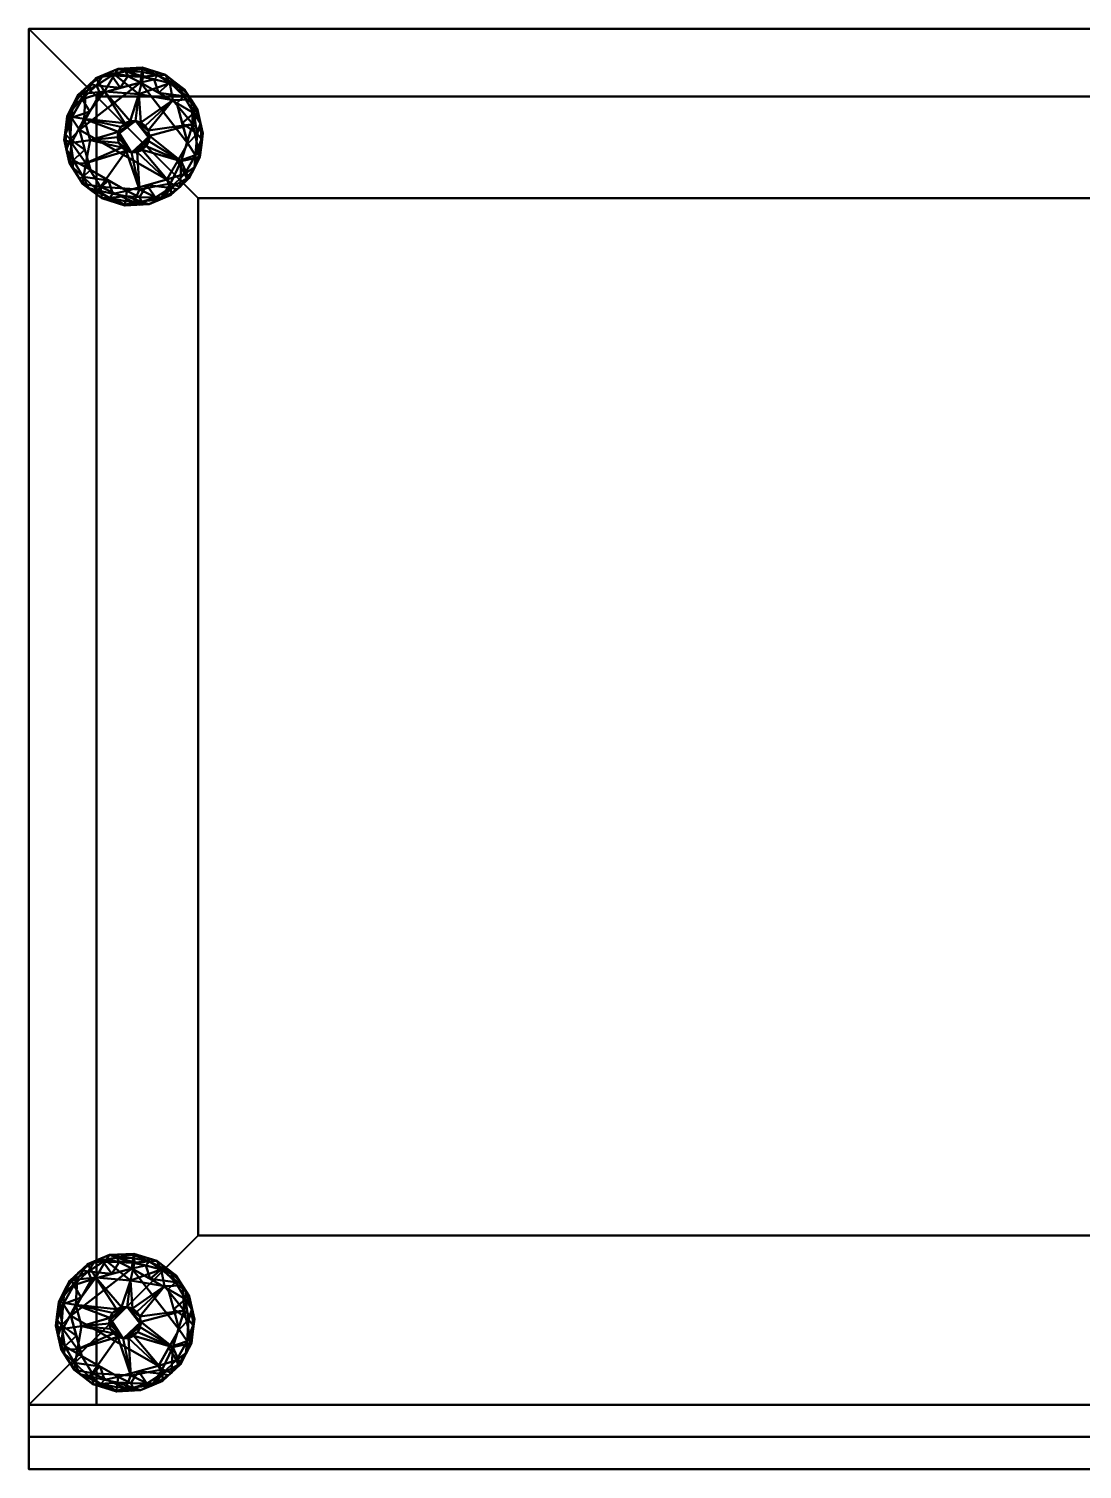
# Model space of a CAD drawing. Header units: millimetres. Extents: x -1445 to -245, y -164 to 264.
# Drawn here: x -1445 to -1134.2, y -161.5 to 263.5 of the extents above; entities that cross this region are included whole.
import ezdxf

# ---------------------------------------------------------------- set-up
doc = ezdxf.new("R2010")
doc.units = ezdxf.units.MM
doc.layers.add('A-GENM', color=7, linetype='Continuous', lineweight=40)

msp = doc.modelspace()

# ---------------------------------------------------------------- meshes
at = {"layer": 'A-GENM', "color": 35, "true_color": 0x97795e}
mesh = msp.add_polyface(dxfattribs=at)
corners = [(-245, 263.5, 875), (-1445, 263.5, 875), (-1445, 263.5, 900), (-245, 263.5, 900)]
mesh.append_faces([[corners[k] for k in face] for face in [(1, 2, 3, 0)]], dxfattribs={"color": 35})
mesh = msp.add_polyface(dxfattribs=at)
corners = [(-1445, 263.5, 875), (-1445, -161.5, 875), (-1445, -161.5, 900), (-1445, 263.5, 900)]
mesh.append_faces([[corners[k] for k in face] for face in [(0, 1, 2, 3)]], dxfattribs={"color": 35})
mesh = msp.add_polyface(dxfattribs=at)
corners = [(-245, -161.5, 900), (-245, 263.5, 900), (-1445, 263.5, 900), (-1445, -161.5, 900)]
mesh.append_faces([[corners[k] for k in face] for face in [(0, 1, 2, 3)]], dxfattribs={"color": 35})
mesh = msp.add_polyface(dxfattribs=at)
corners = [(-245, 263.5, 875), (-245, -161.5, 875), (-1445, -161.5, 875), (-1445, 263.5, 875)]
mesh.append_faces([[corners[k] for k in face] for face in [(3, 0, 1, 2)]], dxfattribs={"color": 35})
at = {"layer": 'A-GENM', "color": 250, "true_color": 0x1d1d1d}
mesh = msp.add_polyface(dxfattribs=at)
corners = [(-1425, -142.5, 875), (-1425, 243.5, 875), (-265, 243.5, 875), (-265, -142.5, 875), (-245, -142.5, 875), (-245, 263.5, 875), (-1445, 263.5, 875), (-1445, -142.5, 875)]
mesh.append_faces([[corners[k] for k in face] for face in [(1, 2, 5, 6)]], dxfattribs={"vtx1": -1, "vtx3": -1, "color": 250})
mesh.append_faces([[corners[k] for k in face] for face in [(7, 0, 1, 6)]], dxfattribs={"vtx2": -1, "color": 250})
mesh.append_faces([[corners[k] for k in face] for face in [(2, 3, 4, 5)]], dxfattribs={"vtx3": -1, "color": 250})
mesh = msp.add_polyface(dxfattribs=at)
corners = [(-1425, -142.5, 37.47), (-1445, -142.5, 37.47), (-1445, 263.5, 37.47), (-245, 263.5, 37.47), (-245, -142.5, 37.47), (-265, -142.5, 37.47), (-265, 243.5, 37.47), (-1425, 243.5, 37.47)]
mesh.append_faces([[corners[k] for k in face] for face in [(6, 3, 4, 5)]], dxfattribs={"vtx0": -1, "color": 250})
mesh.append_faces([[corners[k] for k in face] for face in [(3, 6, 7, 2)]], dxfattribs={"vtx0": -1, "vtx2": -1, "color": 250})
mesh.append_faces([[corners[k] for k in face] for face in [(1, 2, 7, 0)]], dxfattribs={"vtx1": -1, "color": 250})
mesh = msp.add_polyface(dxfattribs=at)
corners = [(-1445, 263.5, 875), (-245, 263.5, 875), (-245, 263.5, 37.47), (-1445, 263.5, 37.47)]
mesh.append_faces([[corners[k] for k in face] for face in [(3, 0, 1, 2)]], dxfattribs={"color": 250})
mesh = msp.add_polyface(dxfattribs=at)
corners = [(-1445, -142.5, 875), (-1445, 263.5, 875), (-1445, 263.5, 37.47), (-1445, -142.5, 37.47)]
mesh.append_faces([[corners[k] for k in face] for face in [(0, 1, 2, 3)]], dxfattribs={"color": 250})
mesh = msp.add_polyface(dxfattribs=at)
corners = [(-245, 263.5, 37.47), (-1445, 263.5, 37.47), (-1445, -142.5, 37.47), (-245, -142.5, 37.47), (-295, -92.5, 37.47), (-1395, -92.5, 37.47), (-1395, 213.5, 37.47), (-295, 213.5, 37.47)]
mesh.append_faces([[corners[k] for k in face] for face in [(0, 7, 4, 3), (3, 4, 5, 2)]], dxfattribs={"vtx0": -1, "vtx2": -1, "color": 250})
mesh.append_faces([[corners[k] for k in face] for face in [(6, 7, 0, 1), (5, 6, 1, 2)]], dxfattribs={"vtx1": -1, "vtx3": -1, "color": 250})
mesh = msp.add_polyface(dxfattribs=at)
corners = [(-245, 263.5, 17.47), (-245, -142.5, 17.47), (-1445, -142.5, 17.47), (-1445, 263.5, 17.47), (-295, -92.5, 17.47), (-295, 213.5, 17.47), (-1395, 213.5, 17.47), (-1395, -92.5, 17.47)]
mesh.append_faces([[corners[k] for k in face] for face in [(3, 6, 7, 2), (2, 7, 4, 1)]], dxfattribs={"vtx0": -1, "vtx2": -1, "color": 250})
mesh.append_faces([[corners[k] for k in face] for face in [(5, 6, 3, 0), (4, 5, 0, 1)]], dxfattribs={"vtx1": -1, "vtx3": -1, "color": 250})
mesh = msp.add_polyface(dxfattribs=at)
corners = [(-1445, 263.5, 37.47), (-245, 263.5, 37.47), (-245, 263.5, 17.47), (-1445, 263.5, 17.47)]
mesh.append_faces([[corners[k] for k in face] for face in [(0, 1, 2, 3)]], dxfattribs={"color": 250})
mesh = msp.add_polyface(dxfattribs=at)
corners = [(-1445, -142.5, 37.47), (-1445, 263.5, 37.47), (-1445, 263.5, 17.47), (-1445, -142.5, 17.47)]
mesh.append_faces([[corners[k] for k in face] for face in [(0, 1, 2, 3)]], dxfattribs={"color": 250})
mesh = msp.add_polyface(dxfattribs=at)
corners = [(-1412.08, 247.68, -0.02), (-1423.96, 244.43, -0.02), (-1430.07, 233.73, -0.02), (-1426.82, 221.84, -0.02), (-1416.11, 215.74, -0.02), (-1416.32, 214.07, 0.31), (-1416.5, 212.65, 1.26), (-1416.62, 211.7, 2.69), (-1416.66, 211.37, 4.38), (-1423.47, 213.48, 4.38), (-1429.14, 217.79, 4.38), (-1432.99, 223.77, 4.38), (-1434.57, 230.71, 4.38), (-1433.68, 237.77, 4.38), (-1430.43, 244.1, 4.38), (-1425.21, 248.94, 4.38), (-1418.65, 251.7, 4.38), (-1411.52, 252.05, 4.38), (-1411.57, 251.72, 2.69), (-1411.69, 250.77, 1.26), (-1411.86, 249.35, 0.31), (-1420.54, 249.69, 1.15), (-1424.81, 215.9, 1.15), (-1416.51, 250.96, 1.46), (-1421.22, 213.67, 1.46), (-1427.01, 239.08, -0.02), (-1428.44, 227.78, -0.02), (-1432.36, 237.19, 1.13), (-1431.89, 224.79, 1.15), (-1415.9, 251.83, 4.38), (-1420.84, 212.67, 4.38), (-1432.83, 230.91, 0.87), (-1429.25, 242.76, 0.87), (-1424.98, 246.81, 0.77), (-1418.02, 246.06, -0.02), (-1421.93, 250.32, 4.38), (-1423.13, 249.72, 2.66), (-1426.92, 247.2, 2.56), (-1426.31, 215.63, 4.38), (-1427.33, 216.51, 2.66), (-1428.97, 219.81, 1.11), (-1430.05, 219.35, 2.73), (-1421.46, 218.79, -0.02), (-1431.07, 220.78, 4.38), (-1415.82, 249.56, 0.37), (-1420.21, 214.85, 0.37), (-1434.12, 234.24, 4.38), (-1434.14, 232.44, 2.45), (-1433.83, 227.86, 2.56), (-1432.04, 240.72, 2.51), (-1429.79, 244.13, 2.36), (-1427.82, 246.52, 4.38), (-1432.02, 222.69, 2.47), (-1433.73, 236.2, 2.64), (-1433.78, 227.24, 4.38), (-1432.05, 240.93, 4.38)]
mesh.append_faces([[corners[k] for k in face] for face in [(29, 23, 16), (2, 27, 25), (5, 45, 4), (3, 28, 26), (34, 44, 0), (46, 47, 12), (51, 50, 14)]], dxfattribs={"vtx0": -1, "vtx1": -1, "color": 250})
mesh.append_faces([[corners[k] for k in face] for face in [(15, 36, 37), (44, 23, 20), (47, 48, 12), (27, 53, 49), (36, 23, 21), (23, 29, 18), (37, 36, 33), (21, 34, 33), (7, 30, 24), (32, 33, 1), (39, 24, 9), (25, 27, 32), (49, 50, 32), (39, 10, 41), (45, 5, 24), (31, 27, 2), (40, 41, 52), (39, 40, 22), (27, 49, 32), (26, 28, 31), (47, 27, 31), (21, 44, 34), (23, 36, 16), (33, 36, 21), (50, 33, 32), (50, 51, 37), (41, 40, 39), (24, 39, 22), (28, 3, 40), (40, 42, 22), (41, 43, 52), (21, 23, 44), (24, 22, 45), (42, 45, 22), (53, 27, 47), (48, 31, 28), (31, 48, 47), (48, 28, 52), (49, 14, 50), (48, 52, 11), (33, 50, 37), (40, 52, 28), (46, 53, 47), (49, 53, 13)]], dxfattribs={"vtx0": -1, "vtx1": -1, "vtx2": -1, "color": 250})
mesh.append_faces([[corners[k] for k in face] for face in [(23, 19, 20), (40, 3, 42), (24, 5, 6), (24, 6, 7), (32, 1, 25), (41, 10, 43), (45, 42, 4), (52, 43, 11)]], dxfattribs={"vtx0": -1, "vtx2": -1, "color": 250})
mesh.append_faces([[corners[k] for k in face] for face in [(36, 15, 35, 16), (39, 9, 38, 10), (48, 11, 54, 12)]], dxfattribs={"vtx0": -1, "vtx3": -1, "color": 250})
mesh.append_faces([[corners[k] for k in face] for face in [(2, 26, 31), (20, 0, 44), (18, 19, 23), (46, 13, 53), (30, 9, 24), (34, 1, 33), (55, 14, 49, 13), (51, 15, 37)]], dxfattribs={"vtx1": -1, "vtx2": -1, "color": 250})
mesh.append_faces([[corners[k] for k in face] for face in [(29, 17, 18), (7, 8, 30)]], dxfattribs={"vtx2": -1, "color": 250})
mesh = msp.add_polyface(dxfattribs=at)
corners = [(-1416.66, 211.37, 4.38), (-1409.52, 211.73, 4.38), (-1402.97, 214.5, 4.38), (-1397.75, 219.33, 4.38), (-1394.51, 225.66, 4.38), (-1393.62, 232.7, 4.38), (-1395.19, 239.63, 4.38), (-1399.03, 245.62, 4.38), (-1404.69, 249.93, 4.38), (-1411.52, 252.05, 4.38), (-1418.67, 251.69, 4.38), (-1425.22, 248.93, 4.38), (-1430.43, 244.09, 4.38), (-1433.68, 237.76, 4.38), (-1434.57, 230.72, 4.38), (-1433, 223.78, 4.38), (-1429.15, 217.8, 4.38), (-1423.49, 213.49, 4.38), (-1413.5, 236.37, 13.26), (-1411.94, 235.89, 13.25), (-1410.65, 234.9, 13.21), (-1409.76, 233.53, 13.15), (-1409.4, 231.94, 13.08), (-1409.6, 230.32, 13.01), (-1410.35, 228.87, 12.93), (-1411.55, 227.76, 12.87), (-1413.05, 227.13, 12.83), (-1414.68, 227.04, 12.82), (-1416.24, 227.53, 12.83), (-1417.54, 228.52, 12.87), (-1418.43, 229.89, 12.93), (-1418.79, 231.48, 13.01), (-1418.58, 233.1, 13.08), (-1417.84, 234.55, 13.15), (-1416.64, 235.66, 13.21), (-1415.14, 236.29, 13.25), (-1400.05, 224.45, 10.43), (-1412.36, 216.13, 10.12), (-1428.18, 223.9, 10.15), (-1402.46, 242.45, 11.02), (-1422.69, 245.01, 11.02), (-1428.66, 236.95, 10.89), (-1411.3, 249.45, 9.86), (-1396.64, 235.32, 9.62), (-1432.42, 229.87, 8.86), (-1423.81, 216.83, 9), (-1426.93, 230.66, 11.58), (-1400.36, 216.91, 4.38), (-1403.17, 217.88, 9.22), (-1406.24, 213.11, 4.38), (-1413.98, 212.32, 7.5), (-1397.11, 242.62, 4.38), (-1412.52, 244.17, 12.27), (-1427.83, 246.51, 4.38), (-1428.27, 244.38, 8.64), (-1403.43, 247.42, 8.82), (-1419.75, 250.05, 8.57)]
mesh.append_faces([[corners[k] for k in face] for face in [(13, 54, 12), (22, 43, 21), (7, 55, 51), (2, 48, 49), (6, 43, 5), (51, 43, 6), (10, 42, 9), (19, 52, 18), (33, 41, 32), (47, 48, 2), (32, 46, 31), (49, 50, 1), (8, 55, 7)]], dxfattribs={"vtx0": -1, "vtx1": -1, "color": 250})
mesh.append_faces([[corners[k] for k in face] for face in [(25, 48, 36), (54, 40, 11), (48, 37, 49), (41, 40, 54), (48, 47, 36), (26, 37, 48), (42, 56, 52), (35, 52, 40), (38, 16, 45), (45, 17, 50), (38, 45, 28), (46, 44, 38), (41, 13, 44), (44, 46, 41), (46, 32, 41), (8, 42, 55), (28, 45, 37), (4, 43, 36), (15, 38, 44), (36, 43, 22), (43, 51, 39), (39, 52, 19), (42, 10, 56), (45, 50, 37), (41, 34, 40), (50, 49, 37), (54, 13, 41), (52, 55, 42), (21, 43, 39), (52, 39, 55), (46, 38, 29), (51, 55, 39), (11, 40, 56), (52, 56, 40)]], dxfattribs={"vtx0": -1, "vtx1": -1, "vtx2": -1, "color": 250})
mesh.append_faces([[corners[k] for k in face] for face in [(36, 24, 25), (36, 22, 23), (48, 25, 26), (37, 26, 27), (50, 17, 0), (38, 28, 29), (44, 13, 14), (39, 20, 21), (37, 27, 28), (42, 8, 9), (41, 33, 34), (46, 30, 31), (44, 14, 15)]], dxfattribs={"vtx0": -1, "vtx2": -1, "color": 250})
mesh.append_faces([[corners[k] for k in face] for face in [(53, 12, 54, 11), (15, 16, 38), (23, 24, 36), (16, 17, 45), (29, 30, 46), (4, 5, 43), (0, 1, 50), (19, 20, 39), (3, 4, 36), (34, 35, 40), (35, 18, 52), (47, 3, 36), (10, 11, 56)]], dxfattribs={"vtx1": -1, "vtx2": -1, "color": 250})
mesh = msp.add_polyface(dxfattribs=at)
corners = [(-1416.66, 211.37, 4.38), (-1416.62, 211.7, 2.69), (-1416.5, 212.65, 1.26), (-1416.32, 214.07, 0.31), (-1416.11, 215.74, -0.02), (-1404.23, 218.99, -0.02), (-1398.12, 229.69, -0.02), (-1401.37, 241.58, -0.02), (-1412.08, 247.68, -0.02), (-1411.86, 249.35, 0.31), (-1411.69, 250.77, 1.26), (-1411.57, 251.72, 2.69), (-1411.52, 252.05, 4.38), (-1404.71, 249.94, 4.38), (-1399.05, 245.63, 4.38), (-1395.19, 239.65, 4.38), (-1393.62, 232.71, 4.38), (-1394.51, 225.65, 4.38), (-1397.76, 219.32, 4.38), (-1402.98, 214.48, 4.38), (-1409.54, 211.72, 4.38), (-1407.65, 213.73, 1.15), (-1403.38, 247.52, 1.15), (-1411.67, 212.46, 1.46), (-1406.96, 249.75, 1.46), (-1401.17, 224.34, -0.02), (-1399.75, 235.63, -0.02), (-1395.82, 226.23, 1.13), (-1396.3, 238.63, 1.15), (-1412.29, 211.59, 4.38), (-1407.34, 250.75, 4.38), (-1395.35, 232.51, 0.87), (-1398.94, 220.66, 0.87), (-1403.21, 216.61, 0.77), (-1410.17, 217.36, -0.02), (-1406.26, 213.1, 4.38), (-1405.05, 213.7, 2.66), (-1401.27, 216.22, 2.56), (-1401.88, 247.78, 4.38), (-1400.86, 246.91, 2.66), (-1399.22, 243.61, 1.11), (-1398.14, 244.07, 2.73), (-1406.72, 244.63, -0.02), (-1397.12, 242.64, 4.38), (-1412.37, 213.86, 0.37), (-1407.98, 248.57, 0.37), (-1394.06, 229.18, 4.38), (-1394.05, 230.98, 2.45), (-1394.36, 235.56, 2.56), (-1396.15, 222.69, 2.51), (-1398.4, 219.29, 2.36), (-1400.37, 216.9, 4.38), (-1396.17, 240.73, 2.47), (-1394.46, 227.22, 2.64), (-1394.41, 236.18, 4.38), (-1396.13, 222.48, 4.38)]
mesh.append_faces([[corners[k] for k in face] for face in [(29, 23, 20), (6, 27, 25), (3, 23, 2), (9, 45, 8), (7, 28, 26), (34, 44, 4), (46, 47, 16), (51, 50, 18)]], dxfattribs={"vtx0": -1, "vtx1": -1, "color": 250})
mesh.append_faces([[corners[k] for k in face] for face in [(19, 36, 37), (44, 23, 3), (47, 48, 16), (27, 53, 49), (36, 23, 21), (23, 29, 1), (37, 36, 33), (21, 34, 33), (5, 32, 33), (40, 41, 52), (25, 27, 32), (49, 50, 32), (39, 14, 41), (45, 9, 24), (31, 27, 6), (11, 30, 24), (39, 40, 22), (27, 49, 32), (26, 28, 31), (39, 24, 13), (47, 27, 31), (21, 44, 34), (23, 36, 20), (33, 36, 21), (50, 33, 32), (50, 51, 37), (41, 40, 39), (24, 39, 22), (28, 7, 40), (40, 42, 22), (41, 43, 52), (21, 23, 44), (24, 22, 45), (42, 45, 22), (53, 27, 47), (48, 31, 28), (31, 48, 47), (48, 28, 52), (49, 18, 50), (48, 52, 15), (33, 50, 37), (40, 52, 28), (46, 53, 47), (49, 53, 17)]], dxfattribs={"vtx0": -1, "vtx1": -1, "vtx2": -1, "color": 250})
mesh.append_faces([[corners[k] for k in face] for face in [(40, 7, 42), (32, 5, 25), (24, 10, 11), (24, 9, 10), (41, 14, 43), (45, 42, 8), (52, 43, 15)]], dxfattribs={"vtx0": -1, "vtx2": -1, "color": 250})
mesh.append_faces([[corners[k] for k in face] for face in [(36, 19, 35, 20), (39, 13, 38, 14), (48, 15, 54, 16)]], dxfattribs={"vtx0": -1, "vtx3": -1, "color": 250})
mesh.append_faces([[corners[k] for k in face] for face in [(3, 4, 44), (1, 2, 23), (6, 26, 31), (46, 17, 53), (30, 13, 24), (34, 5, 33), (55, 18, 49, 17), (51, 19, 37)]], dxfattribs={"vtx1": -1, "vtx2": -1, "color": 250})
mesh.append_faces([[corners[k] for k in face] for face in [(29, 0, 1), (11, 12, 30)]], dxfattribs={"vtx2": -1, "color": 250})
mesh = msp.add_polyface(dxfattribs=at)
corners = [(-1412.08, 247.68, -0.02), (-1401.37, 241.58, -0.02), (-1398.12, 229.69, -0.02), (-1404.23, 218.99, -0.02), (-1416.11, 215.74, -0.02), (-1426.82, 221.84, -0.02), (-1430.07, 233.73, -0.02), (-1423.96, 244.43, -0.02)]
mesh.append_faces([[corners[k] for k in face] for face in [(6, 3, 4, 5), (0, 6, 7)]], dxfattribs={"vtx0": -1, "color": 250})
mesh.append_faces([[corners[k] for k in face] for face in [(1, 2, 0)]], dxfattribs={"vtx1": -1, "color": 250})
mesh.append_faces([[corners[k] for k in face] for face in [(2, 3, 6, 0)]], dxfattribs={"vtx1": -1, "vtx2": -1, "vtx3": -1, "color": 250})
mesh = msp.add_polyface(dxfattribs=at)
corners = [(-1425, 243.5, 875), (-1425, -142.5, 875), (-1425, -142.5, 37.47), (-1425, 243.5, 37.47)]
mesh.append_faces([[corners[k] for k in face] for face in [(3, 0, 1, 2)]], dxfattribs={"color": 250})
mesh = msp.add_polyface(dxfattribs=at)
corners = [(-265, 243.5, 875), (-1425, 243.5, 875), (-1425, 243.5, 37.47), (-265, 243.5, 37.47)]
mesh.append_faces([[corners[k] for k in face] for face in [(3, 0, 1, 2)]], dxfattribs={"color": 250})
mesh = msp.add_polyface(dxfattribs=at)
corners = [(-265, 243.5, 57.47), (-1425, 243.5, 57.47), (-1425, -142.5, 57.47), (-265, -142.5, 57.47)]
mesh.append_faces([[corners[k] for k in face] for face in [(3, 0, 1, 2)]], dxfattribs={"color": 250})
mesh = msp.add_polyface(dxfattribs=at)
corners = [(-265, 243.5, 37.47), (-265, -142.5, 37.47), (-1425, -142.5, 37.47), (-1425, 243.5, 37.47)]
mesh.append_faces([[corners[k] for k in face] for face in [(1, 2, 3, 0)]], dxfattribs={"color": 250})
mesh = msp.add_polyface(dxfattribs=at)
corners = [(-1425, 243.5, 57.47), (-265, 243.5, 57.47), (-265, 243.5, 37.47), (-1425, 243.5, 37.47)]
mesh.append_faces([[corners[k] for k in face] for face in [(0, 1, 2, 3)]], dxfattribs={"color": 250})
mesh = msp.add_polyface(dxfattribs=at)
corners = [(-1425, -142.5, 57.47), (-1425, 243.5, 57.47), (-1425, 243.5, 37.47), (-1425, -142.5, 37.47)]
mesh.append_faces([[corners[k] for k in face] for face in [(0, 1, 2, 3)]], dxfattribs={"color": 250})
mesh = msp.add_polyface(dxfattribs=at)
corners = [(-265, 243.5, 388.74), (-1425, 243.5, 388.74), (-1425, -142.5, 388.74), (-265, -142.5, 388.74)]
mesh.append_faces([[corners[k] for k in face] for face in [(3, 0, 1, 2)]], dxfattribs={"color": 250})
mesh = msp.add_polyface(dxfattribs=at)
corners = [(-265, 243.5, 368.74), (-265, -142.5, 368.74), (-1425, -142.5, 368.74), (-1425, 243.5, 368.74)]
mesh.append_faces([[corners[k] for k in face] for face in [(1, 2, 3, 0)]], dxfattribs={"color": 250})
mesh = msp.add_polyface(dxfattribs=at)
corners = [(-1425, 243.5, 388.74), (-265, 243.5, 388.74), (-265, 243.5, 368.74), (-1425, 243.5, 368.74)]
mesh.append_faces([[corners[k] for k in face] for face in [(0, 1, 2, 3)]], dxfattribs={"color": 250})
mesh = msp.add_polyface(dxfattribs=at)
corners = [(-1425, -142.5, 388.74), (-1425, 243.5, 388.74), (-1425, 243.5, 368.74), (-1425, -142.5, 368.74)]
mesh.append_faces([[corners[k] for k in face] for face in [(0, 1, 2, 3)]], dxfattribs={"color": 250})
mesh = msp.add_polyface(dxfattribs=at)
corners = [(-1414.68, 227.05, 34.98), (-1418.76, 232.3, 34.98), (-1413.5, 236.37, 34.98), (-1413.5, 236.37, 29.55), (-1413.5, 236.37, 24.12), (-1413.5, 236.37, 18.69), (-1413.5, 236.37, 13.26), (-1415.14, 236.29, 13.25), (-1416.64, 235.66, 13.21), (-1417.84, 234.55, 13.15), (-1418.58, 233.1, 13.08), (-1418.79, 231.48, 13.01), (-1418.43, 229.89, 12.93), (-1417.54, 228.52, 12.87), (-1416.24, 227.53, 12.83), (-1414.68, 227.05, 12.82), (-1414.68, 227.05, 18.36), (-1414.68, 227.05, 23.9), (-1414.68, 227.05, 29.44)]
mesh.append_faces([[corners[k] for k in face] for face in [(1, 17, 18, 0)]], dxfattribs={"vtx0": -1, "color": 250})
mesh.append_faces([[corners[k] for k in face] for face in [(11, 17, 10), (9, 5, 8)]], dxfattribs={"vtx0": -1, "vtx1": -1, "color": 250})
mesh.append_faces([[corners[k] for k in face] for face in [(4, 10, 1), (1, 10, 17)]], dxfattribs={"vtx0": -1, "vtx1": -1, "vtx2": -1, "color": 250})
mesh.append_faces([[corners[k] for k in face] for face in [(16, 12, 13), (17, 11, 12), (9, 4, 5)]], dxfattribs={"vtx0": -1, "vtx2": -1, "color": 250})
mesh.append_faces([[corners[k] for k in face] for face in [(15, 16, 14), (3, 4, 1, 2), (6, 7, 5)]], dxfattribs={"vtx1": -1, "color": 250})
mesh.append_faces([[corners[k] for k in face] for face in [(16, 17, 12), (13, 14, 16), (9, 10, 4), (7, 8, 5)]], dxfattribs={"vtx1": -1, "vtx2": -1, "color": 250})
mesh = msp.add_polyface(dxfattribs=at)
corners = [(-1413.5, 236.37, 34.98), (-1418.76, 232.3, 34.98), (-1414.68, 227.05, 34.98), (-1409.43, 231.12, 34.98)]
mesh.append_faces([[corners[k] for k in face] for face in [(2, 3, 0, 1)]], dxfattribs={"color": 250})
mesh = msp.add_polyface(dxfattribs=at)
corners = [(-1413.5, 236.37, 13.26), (-1413.5, 236.37, 18.69), (-1413.5, 236.37, 24.12), (-1413.5, 236.37, 29.55), (-1413.5, 236.37, 34.98), (-1409.43, 231.12, 34.98), (-1414.68, 227.05, 34.98), (-1414.68, 227.05, 29.44), (-1414.68, 227.05, 23.9), (-1414.68, 227.05, 18.36), (-1414.68, 227.05, 12.82), (-1413.05, 227.13, 12.83), (-1411.55, 227.76, 12.87), (-1410.35, 228.87, 12.93), (-1409.6, 230.32, 13.01), (-1409.4, 231.94, 13.08), (-1409.76, 233.53, 13.15), (-1410.65, 234.9, 13.21), (-1411.94, 235.89, 13.25)]
mesh.append_faces([[corners[k] for k in face] for face in [(5, 2, 3, 4), (11, 9, 10)]], dxfattribs={"vtx0": -1, "color": 250})
mesh.append_faces([[corners[k] for k in face] for face in [(18, 1, 17), (14, 8, 13)]], dxfattribs={"vtx0": -1, "vtx1": -1, "color": 250})
mesh.append_faces([[corners[k] for k in face] for face in [(15, 2, 5), (8, 15, 5)]], dxfattribs={"vtx0": -1, "vtx1": -1, "vtx2": -1, "color": 250})
mesh.append_faces([[corners[k] for k in face] for face in [(16, 1, 2), (8, 14, 15), (13, 8, 9), (9, 11, 12)]], dxfattribs={"vtx0": -1, "vtx2": -1, "color": 250})
mesh.append_faces([[corners[k] for k in face] for face in [(16, 17, 1), (15, 16, 2), (12, 13, 9)]], dxfattribs={"vtx1": -1, "vtx2": -1, "color": 250})
mesh.append_faces([[corners[k] for k in face] for face in [(18, 0, 1)]], dxfattribs={"vtx2": -1, "color": 250})
mesh.append_faces([[corners[k] for k in face] for face in [(5, 6, 7, 8)]], dxfattribs={"vtx3": -1, "color": 250})
mesh = msp.add_polyface(dxfattribs=at)
corners = [(-1395, 213.5, 37.47), (-1395, -92.5, 37.47), (-1395, -92.5, 17.47), (-1395, 213.5, 17.47)]
mesh.append_faces([[corners[k] for k in face] for face in [(0, 1, 2, 3)]], dxfattribs={"color": 250})
mesh = msp.add_polyface(dxfattribs=at)
corners = [(-295, 213.5, 37.47), (-1395, 213.5, 37.47), (-1395, 213.5, 17.47), (-295, 213.5, 17.47)]
mesh.append_faces([[corners[k] for k in face] for face in [(0, 1, 2, 3)]], dxfattribs={"color": 250})
mesh = msp.add_polyface(dxfattribs=at)
corners = [(-1395, -92.5, 37.47), (-295, -92.5, 37.47), (-295, -92.5, 17.47), (-1395, -92.5, 17.47)]
mesh.append_faces([[corners[k] for k in face] for face in [(0, 1, 2, 3)]], dxfattribs={"color": 250})
mesh = msp.add_polyface(dxfattribs=at)
corners = [(-1414.58, -102.27, -0.02), (-1426.46, -105.52, -0.02), (-1432.57, -116.23, -0.02), (-1429.32, -128.11, -0.02), (-1418.61, -134.22, -0.02), (-1418.82, -135.89, 0.31), (-1419, -137.31, 1.26), (-1419.12, -138.25, 2.69), (-1419.16, -138.58, 4.38), (-1425.97, -136.47, 4.38), (-1431.64, -132.17, 4.38), (-1435.49, -126.18, 4.38), (-1437.07, -119.24, 4.38), (-1436.18, -112.19, 4.38), (-1432.93, -105.86, 4.38), (-1427.71, -101.02, 4.38), (-1421.15, -98.26, 4.38), (-1414.02, -97.91, 4.38), (-1414.07, -98.24, 2.69), (-1414.19, -99.19, 1.26), (-1414.36, -100.6, 0.31), (-1423.04, -100.27, 1.15), (-1427.31, -134.05, 1.15), (-1419.01, -99, 1.46), (-1423.72, -136.29, 1.46), (-1429.51, -110.88, -0.02), (-1430.94, -122.17, -0.02), (-1434.86, -112.77, 1.13), (-1434.39, -125.16, 1.15), (-1418.4, -98.12, 4.38), (-1423.34, -137.29, 4.38), (-1435.33, -119.04, 0.87), (-1431.75, -107.19, 0.87), (-1427.48, -103.15, 0.77), (-1420.52, -103.9, -0.02), (-1424.43, -99.64, 4.38), (-1425.63, -100.23, 2.66), (-1429.42, -102.76, 2.56), (-1428.81, -134.32, 4.38), (-1429.83, -133.44, 2.66), (-1431.47, -130.14, 1.11), (-1432.55, -130.6, 2.73), (-1423.96, -131.17, -0.02), (-1433.57, -129.17, 4.38), (-1418.32, -100.4, 0.37), (-1422.71, -135.1, 0.37), (-1436.62, -115.71, 4.38), (-1436.64, -117.52, 2.45), (-1436.33, -122.09, 2.56), (-1434.54, -109.23, 2.51), (-1432.29, -105.83, 2.36), (-1430.32, -103.44, 4.38), (-1434.52, -127.27, 2.47), (-1436.23, -113.75, 2.64), (-1436.28, -122.71, 4.38), (-1434.55, -109.02, 4.38)]
mesh.append_faces([[corners[k] for k in face] for face in [(29, 23, 16), (2, 27, 25), (5, 45, 4), (3, 28, 26), (34, 44, 0), (46, 47, 12), (51, 50, 14)]], dxfattribs={"vtx0": -1, "vtx1": -1, "color": 250})
mesh.append_faces([[corners[k] for k in face] for face in [(15, 36, 37), (44, 23, 20), (47, 48, 12), (27, 53, 49), (36, 23, 21), (23, 29, 18), (37, 36, 33), (21, 34, 33), (7, 30, 24), (32, 33, 1), (39, 24, 9), (25, 27, 32), (49, 50, 32), (39, 10, 41), (45, 5, 24), (31, 27, 2), (40, 41, 52), (39, 40, 22), (27, 49, 32), (26, 28, 31), (47, 27, 31), (21, 44, 34), (23, 36, 16), (33, 36, 21), (50, 33, 32), (50, 51, 37), (41, 40, 39), (24, 39, 22), (28, 3, 40), (40, 42, 22), (41, 43, 52), (21, 23, 44), (24, 22, 45), (42, 45, 22), (53, 27, 47), (48, 31, 28), (31, 48, 47), (48, 28, 52), (49, 14, 50), (48, 52, 11), (33, 50, 37), (40, 52, 28), (46, 53, 47), (49, 53, 13)]], dxfattribs={"vtx0": -1, "vtx1": -1, "vtx2": -1, "color": 250})
mesh.append_faces([[corners[k] for k in face] for face in [(23, 19, 20), (40, 3, 42), (24, 5, 6), (24, 6, 7), (32, 1, 25), (41, 10, 43), (45, 42, 4), (52, 43, 11)]], dxfattribs={"vtx0": -1, "vtx2": -1, "color": 250})
mesh.append_faces([[corners[k] for k in face] for face in [(36, 15, 35, 16), (39, 9, 38, 10), (48, 11, 54, 12)]], dxfattribs={"vtx0": -1, "vtx3": -1, "color": 250})
mesh.append_faces([[corners[k] for k in face] for face in [(2, 26, 31), (20, 0, 44), (18, 19, 23), (46, 13, 53), (30, 9, 24), (34, 1, 33), (55, 14, 49, 13), (51, 15, 37)]], dxfattribs={"vtx1": -1, "vtx2": -1, "color": 250})
mesh.append_faces([[corners[k] for k in face] for face in [(29, 17, 18), (7, 8, 30)]], dxfattribs={"vtx2": -1, "color": 250})
mesh = msp.add_polyface(dxfattribs=at)
corners = [(-1419.16, -138.58, 4.38), (-1412.02, -138.23, 4.38), (-1405.47, -135.46, 4.38), (-1400.25, -130.62, 4.38), (-1397.01, -124.3, 4.38), (-1396.12, -117.25, 4.38), (-1397.69, -110.32, 4.38), (-1401.53, -104.34, 4.38), (-1407.19, -100.03, 4.38), (-1414.02, -97.91, 4.38), (-1421.17, -98.26, 4.38), (-1427.72, -101.03, 4.38), (-1432.93, -105.87, 4.38), (-1436.18, -112.19, 4.38), (-1437.07, -119.24, 4.38), (-1435.5, -126.17, 4.38), (-1431.65, -132.15, 4.38), (-1425.99, -136.46, 4.38), (-1416, -113.58, 13.26), (-1414.44, -114.07, 13.25), (-1413.15, -115.05, 13.21), (-1412.26, -116.42, 13.15), (-1411.9, -118.02, 13.08), (-1412.1, -119.63, 13.01), (-1412.85, -121.09, 12.93), (-1414.05, -122.19, 12.87), (-1415.55, -122.83, 12.83), (-1417.18, -122.91, 12.82), (-1418.74, -122.43, 12.83), (-1420.04, -121.44, 12.87), (-1420.93, -120.07, 12.93), (-1421.29, -118.47, 13.01), (-1421.08, -116.86, 13.08), (-1420.34, -115.4, 13.15), (-1419.14, -114.3, 13.21), (-1417.64, -113.66, 13.25), (-1402.55, -125.51, 10.43), (-1414.86, -133.82, 10.12), (-1430.68, -126.05, 10.15), (-1404.96, -107.5, 11.02), (-1425.19, -104.95, 11.02), (-1431.16, -113, 10.89), (-1413.8, -100.5, 9.86), (-1399.14, -114.63, 9.62), (-1434.92, -120.08, 8.86), (-1426.31, -133.13, 9), (-1429.43, -119.3, 11.58), (-1402.86, -133.04, 4.38), (-1405.67, -132.08, 9.22), (-1408.74, -136.84, 4.38), (-1416.48, -137.63, 7.5), (-1399.61, -107.33, 4.38), (-1415.02, -105.78, 12.27), (-1430.33, -103.45, 4.38), (-1430.77, -105.57, 8.64), (-1405.93, -102.54, 8.82), (-1422.25, -99.9, 8.57)]
mesh.append_faces([[corners[k] for k in face] for face in [(13, 54, 12), (22, 43, 21), (7, 55, 51), (2, 48, 49), (6, 43, 5), (51, 43, 6), (10, 42, 9), (19, 52, 18), (33, 41, 32), (47, 48, 2), (32, 46, 31), (49, 50, 1), (8, 55, 7)]], dxfattribs={"vtx0": -1, "vtx1": -1, "color": 250})
mesh.append_faces([[corners[k] for k in face] for face in [(25, 48, 36), (54, 40, 11), (48, 37, 49), (41, 40, 54), (48, 47, 36), (26, 37, 48), (42, 56, 52), (35, 52, 40), (38, 16, 45), (45, 17, 50), (38, 45, 28), (46, 44, 38), (41, 13, 44), (44, 46, 41), (46, 32, 41), (8, 42, 55), (28, 45, 37), (4, 43, 36), (15, 38, 44), (36, 43, 22), (43, 51, 39), (39, 52, 19), (42, 10, 56), (45, 50, 37), (41, 34, 40), (50, 49, 37), (54, 13, 41), (52, 55, 42), (21, 43, 39), (52, 39, 55), (46, 38, 29), (51, 55, 39), (11, 40, 56), (52, 56, 40)]], dxfattribs={"vtx0": -1, "vtx1": -1, "vtx2": -1, "color": 250})
mesh.append_faces([[corners[k] for k in face] for face in [(36, 24, 25), (36, 22, 23), (48, 25, 26), (37, 26, 27), (50, 17, 0), (38, 28, 29), (44, 13, 14), (39, 20, 21), (37, 27, 28), (42, 8, 9), (41, 33, 34), (46, 30, 31), (44, 14, 15)]], dxfattribs={"vtx0": -1, "vtx2": -1, "color": 250})
mesh.append_faces([[corners[k] for k in face] for face in [(53, 12, 54, 11), (15, 16, 38), (23, 24, 36), (16, 17, 45), (29, 30, 46), (4, 5, 43), (0, 1, 50), (19, 20, 39), (3, 4, 36), (34, 35, 40), (35, 18, 52), (47, 3, 36), (10, 11, 56)]], dxfattribs={"vtx1": -1, "vtx2": -1, "color": 250})
mesh = msp.add_polyface(dxfattribs=at)
corners = [(-1419.16, -138.58, 4.38), (-1419.12, -138.25, 2.69), (-1419, -137.31, 1.26), (-1418.82, -135.89, 0.31), (-1418.61, -134.22, -0.02), (-1406.73, -130.97, -0.02), (-1400.62, -120.26, -0.02), (-1403.87, -108.38, -0.02), (-1414.58, -102.27, -0.02), (-1414.36, -100.6, 0.31), (-1414.19, -99.19, 1.26), (-1414.07, -98.24, 2.69), (-1414.02, -97.91, 4.38), (-1407.21, -100.02, 4.38), (-1401.55, -104.32, 4.38), (-1397.69, -110.31, 4.38), (-1396.12, -117.25, 4.38), (-1397.01, -124.3, 4.38), (-1400.26, -130.63, 4.38), (-1405.48, -135.47, 4.38), (-1412.04, -138.23, 4.38), (-1410.15, -136.22, 1.15), (-1405.88, -102.44, 1.15), (-1414.17, -137.49, 1.46), (-1409.46, -100.2, 1.46), (-1403.67, -125.62, -0.02), (-1402.25, -114.32, -0.02), (-1398.32, -123.72, 1.13), (-1398.8, -111.33, 1.15), (-1414.79, -138.37, 4.38), (-1409.84, -99.2, 4.38), (-1397.85, -117.45, 0.87), (-1401.44, -129.3, 0.87), (-1405.71, -133.35, 0.77), (-1412.67, -132.59, -0.02), (-1408.76, -136.85, 4.38), (-1407.55, -136.26, 2.66), (-1403.77, -133.73, 2.56), (-1404.38, -102.17, 4.38), (-1403.36, -103.05, 2.66), (-1401.72, -106.35, 1.11), (-1400.64, -105.89, 2.73), (-1409.22, -105.33, -0.02), (-1399.62, -107.32, 4.38), (-1414.87, -136.09, 0.37), (-1410.48, -101.39, 0.37), (-1396.56, -120.78, 4.38), (-1396.55, -118.97, 2.45), (-1396.86, -114.4, 2.56), (-1398.65, -127.26, 2.51), (-1400.9, -130.67, 2.36), (-1402.87, -133.05, 4.38), (-1398.67, -109.22, 2.47), (-1396.96, -122.74, 2.64), (-1396.91, -113.78, 4.38), (-1398.63, -127.47, 4.38)]
mesh.append_faces([[corners[k] for k in face] for face in [(29, 23, 20), (6, 27, 25), (3, 23, 2), (9, 45, 8), (7, 28, 26), (34, 44, 4), (46, 47, 16), (51, 50, 18)]], dxfattribs={"vtx0": -1, "vtx1": -1, "color": 250})
mesh.append_faces([[corners[k] for k in face] for face in [(19, 36, 37), (44, 23, 3), (47, 48, 16), (27, 53, 49), (36, 23, 21), (23, 29, 1), (37, 36, 33), (21, 34, 33), (5, 32, 33), (40, 41, 52), (25, 27, 32), (49, 50, 32), (39, 14, 41), (45, 9, 24), (31, 27, 6), (11, 30, 24), (39, 40, 22), (27, 49, 32), (26, 28, 31), (39, 24, 13), (47, 27, 31), (21, 44, 34), (23, 36, 20), (33, 36, 21), (50, 33, 32), (50, 51, 37), (41, 40, 39), (24, 39, 22), (28, 7, 40), (40, 42, 22), (41, 43, 52), (21, 23, 44), (24, 22, 45), (42, 45, 22), (53, 27, 47), (48, 31, 28), (31, 48, 47), (48, 28, 52), (49, 18, 50), (48, 52, 15), (33, 50, 37), (40, 52, 28), (46, 53, 47), (49, 53, 17)]], dxfattribs={"vtx0": -1, "vtx1": -1, "vtx2": -1, "color": 250})
mesh.append_faces([[corners[k] for k in face] for face in [(40, 7, 42), (32, 5, 25), (24, 10, 11), (24, 9, 10), (41, 14, 43), (45, 42, 8), (52, 43, 15)]], dxfattribs={"vtx0": -1, "vtx2": -1, "color": 250})
mesh.append_faces([[corners[k] for k in face] for face in [(36, 19, 35, 20), (39, 13, 38, 14), (48, 15, 54, 16)]], dxfattribs={"vtx0": -1, "vtx3": -1, "color": 250})
mesh.append_faces([[corners[k] for k in face] for face in [(3, 4, 44), (1, 2, 23), (6, 26, 31), (46, 17, 53), (30, 13, 24), (34, 5, 33), (55, 18, 49, 17), (51, 19, 37)]], dxfattribs={"vtx1": -1, "vtx2": -1, "color": 250})
mesh.append_faces([[corners[k] for k in face] for face in [(29, 0, 1), (11, 12, 30)]], dxfattribs={"vtx2": -1, "color": 250})
mesh = msp.add_polyface(dxfattribs=at)
corners = [(-1414.58, -102.27, -0.02), (-1403.87, -108.38, -0.02), (-1400.62, -120.26, -0.02), (-1406.73, -130.97, -0.02), (-1418.61, -134.22, -0.02), (-1429.32, -128.11, -0.02), (-1432.57, -116.23, -0.02), (-1426.46, -105.52, -0.02)]
mesh.append_faces([[corners[k] for k in face] for face in [(6, 3, 4, 5), (0, 6, 7)]], dxfattribs={"vtx0": -1, "color": 250})
mesh.append_faces([[corners[k] for k in face] for face in [(1, 2, 0)]], dxfattribs={"vtx1": -1, "color": 250})
mesh.append_faces([[corners[k] for k in face] for face in [(2, 3, 6, 0)]], dxfattribs={"vtx1": -1, "vtx2": -1, "vtx3": -1, "color": 250})
mesh = msp.add_polyface(dxfattribs=at)
corners = [(-1417.18, -122.91, 34.98), (-1421.26, -117.66, 34.98), (-1416, -113.58, 34.98), (-1416, -113.58, 29.55), (-1416, -113.58, 24.12), (-1416, -113.58, 18.69), (-1416, -113.58, 13.26), (-1417.64, -113.66, 13.25), (-1419.14, -114.3, 13.21), (-1420.34, -115.4, 13.15), (-1421.08, -116.86, 13.08), (-1421.29, -118.47, 13.01), (-1420.93, -120.07, 12.93), (-1420.04, -121.44, 12.87), (-1418.74, -122.43, 12.83), (-1417.18, -122.91, 12.82), (-1417.18, -122.91, 18.36), (-1417.18, -122.91, 23.9), (-1417.18, -122.91, 29.44)]
mesh.append_faces([[corners[k] for k in face] for face in [(1, 17, 18, 0)]], dxfattribs={"vtx0": -1, "color": 250})
mesh.append_faces([[corners[k] for k in face] for face in [(11, 17, 10), (9, 5, 8)]], dxfattribs={"vtx0": -1, "vtx1": -1, "color": 250})
mesh.append_faces([[corners[k] for k in face] for face in [(4, 10, 1), (1, 10, 17)]], dxfattribs={"vtx0": -1, "vtx1": -1, "vtx2": -1, "color": 250})
mesh.append_faces([[corners[k] for k in face] for face in [(16, 12, 13), (17, 11, 12), (9, 4, 5)]], dxfattribs={"vtx0": -1, "vtx2": -1, "color": 250})
mesh.append_faces([[corners[k] for k in face] for face in [(15, 16, 14), (3, 4, 1, 2), (6, 7, 5)]], dxfattribs={"vtx1": -1, "color": 250})
mesh.append_faces([[corners[k] for k in face] for face in [(16, 17, 12), (13, 14, 16), (9, 10, 4), (7, 8, 5)]], dxfattribs={"vtx1": -1, "vtx2": -1, "color": 250})
mesh = msp.add_polyface(dxfattribs=at)
corners = [(-1416, -113.58, 34.98), (-1421.26, -117.66, 34.98), (-1417.18, -122.91, 34.98), (-1411.93, -118.83, 34.98)]
mesh.append_faces([[corners[k] for k in face] for face in [(2, 3, 0, 1)]], dxfattribs={"color": 250})
mesh = msp.add_polyface(dxfattribs=at)
corners = [(-1416, -113.58, 13.26), (-1416, -113.58, 18.69), (-1416, -113.58, 24.12), (-1416, -113.58, 29.55), (-1416, -113.58, 34.98), (-1411.93, -118.83, 34.98), (-1417.18, -122.91, 34.98), (-1417.18, -122.91, 29.44), (-1417.18, -122.91, 23.9), (-1417.18, -122.91, 18.36), (-1417.18, -122.91, 12.82), (-1415.55, -122.83, 12.83), (-1414.05, -122.19, 12.87), (-1412.85, -121.09, 12.93), (-1412.1, -119.63, 13.01), (-1411.9, -118.02, 13.08), (-1412.26, -116.42, 13.15), (-1413.15, -115.05, 13.21), (-1414.44, -114.07, 13.25)]
mesh.append_faces([[corners[k] for k in face] for face in [(5, 2, 3, 4), (11, 9, 10)]], dxfattribs={"vtx0": -1, "color": 250})
mesh.append_faces([[corners[k] for k in face] for face in [(18, 1, 17), (14, 8, 13)]], dxfattribs={"vtx0": -1, "vtx1": -1, "color": 250})
mesh.append_faces([[corners[k] for k in face] for face in [(15, 2, 5), (8, 15, 5)]], dxfattribs={"vtx0": -1, "vtx1": -1, "vtx2": -1, "color": 250})
mesh.append_faces([[corners[k] for k in face] for face in [(16, 1, 2), (8, 14, 15), (13, 8, 9), (9, 11, 12)]], dxfattribs={"vtx0": -1, "vtx2": -1, "color": 250})
mesh.append_faces([[corners[k] for k in face] for face in [(16, 17, 1), (15, 16, 2), (12, 13, 9)]], dxfattribs={"vtx1": -1, "vtx2": -1, "color": 250})
mesh.append_faces([[corners[k] for k in face] for face in [(18, 0, 1)]], dxfattribs={"vtx2": -1, "color": 250})
mesh.append_faces([[corners[k] for k in face] for face in [(5, 6, 7, 8)]], dxfattribs={"vtx3": -1, "color": 250})
mesh = msp.add_polyface(dxfattribs=at)
corners = [(-1425, -142.5, 875), (-1445, -142.5, 875), (-1445, -142.5, 37.47), (-1425, -142.5, 37.47)]
mesh.append_faces([[corners[k] for k in face] for face in [(3, 0, 1, 2)]], dxfattribs={"color": 250})
mesh = msp.add_polyface(dxfattribs=at)
corners = [(-245, -142.5, 37.47), (-1445, -142.5, 37.47), (-1445, -142.5, 17.47), (-245, -142.5, 17.47)]
mesh.append_faces([[corners[k] for k in face] for face in [(0, 1, 2, 3)]], dxfattribs={"color": 250})
at = {"layer": 'A-GENM', "color": 35, "true_color": 0x97795e}
mesh = msp.add_polyface(dxfattribs=at)
corners = [(-1445, -161.5, 37.47), (-1445, -161.5, 867.5), (-1445, -152, 867.5), (-1445, -142.5, 860), (-1445, -142.5, 37.47)]
mesh.append_faces([[corners[k] for k in face] for face in [(4, 0, 3)]], dxfattribs={"vtx1": -1, "color": 35})
mesh.append_faces([[corners[k] for k in face] for face in [(1, 2, 3, 0)]], dxfattribs={"vtx2": -1, "color": 35})
mesh = msp.add_polyface(dxfattribs=at)
corners = [(-1445, -161.5, 37.47), (-1445, -142.5, 37.47), (-846.73, -142.5, 37.47), (-846.73, -161.5, 37.47)]
mesh.append_faces([[corners[k] for k in face] for face in [(3, 0, 1, 2)]], dxfattribs={"color": 35})
mesh = msp.add_polyface(dxfattribs=at)
corners = [(-1445, -142.5, 37.47), (-1445, -142.5, 860), (-846.73, -142.5, 860), (-846.73, -142.5, 37.47)]
mesh.append_faces([[corners[k] for k in face] for face in [(0, 1, 2, 3)]], dxfattribs={"color": 35})
mesh = msp.add_polyface(dxfattribs=at)
corners = [(-1445, -142.5, 860), (-1445, -152, 867.5), (-846.73, -152, 867.5), (-846.73, -142.5, 860)]
mesh.append_faces([[corners[k] for k in face] for face in [(3, 0, 1, 2)]], dxfattribs={"color": 35})
at = {"layer": 'A-GENM', "color": 250, "true_color": 0x1d1d1d}
mesh = msp.add_polyface(dxfattribs=at)
corners = [(-265, -142.5, 57.47), (-1425, -142.5, 57.47), (-1425, -142.5, 37.47), (-265, -142.5, 37.47)]
mesh.append_faces([[corners[k] for k in face] for face in [(0, 1, 2, 3)]], dxfattribs={"color": 250})
mesh = msp.add_polyface(dxfattribs=at)
corners = [(-265, -142.5, 388.74), (-1425, -142.5, 388.74), (-1425, -142.5, 368.74), (-265, -142.5, 368.74)]
mesh.append_faces([[corners[k] for k in face] for face in [(0, 1, 2, 3)]], dxfattribs={"color": 250})
at = {"layer": 'A-GENM', "color": 35, "true_color": 0x97795e}
mesh = msp.add_polyface(dxfattribs=at)
corners = [(-1445, -152, 867.5), (-1445, -161.5, 867.5), (-846.73, -161.5, 867.5), (-846.73, -152, 867.5)]
mesh.append_faces([[corners[k] for k in face] for face in [(0, 1, 2, 3)]], dxfattribs={"color": 35})
mesh = msp.add_polyface(dxfattribs=at)
corners = [(-1445, -161.5, 875), (-245, -161.5, 875), (-245, -161.5, 900), (-1445, -161.5, 900)]
mesh.append_faces([[corners[k] for k in face] for face in [(1, 2, 3, 0)]], dxfattribs={"color": 35})
mesh = msp.add_polyface(dxfattribs=at)
corners = [(-1445, -161.5, 867.5), (-1445, -161.5, 37.47), (-846.73, -161.5, 37.47), (-846.73, -161.5, 867.5)]
mesh.append_faces([[corners[k] for k in face] for face in [(0, 1, 2, 3)]], dxfattribs={"color": 35})

doc.saveas('drawing.dxf')
